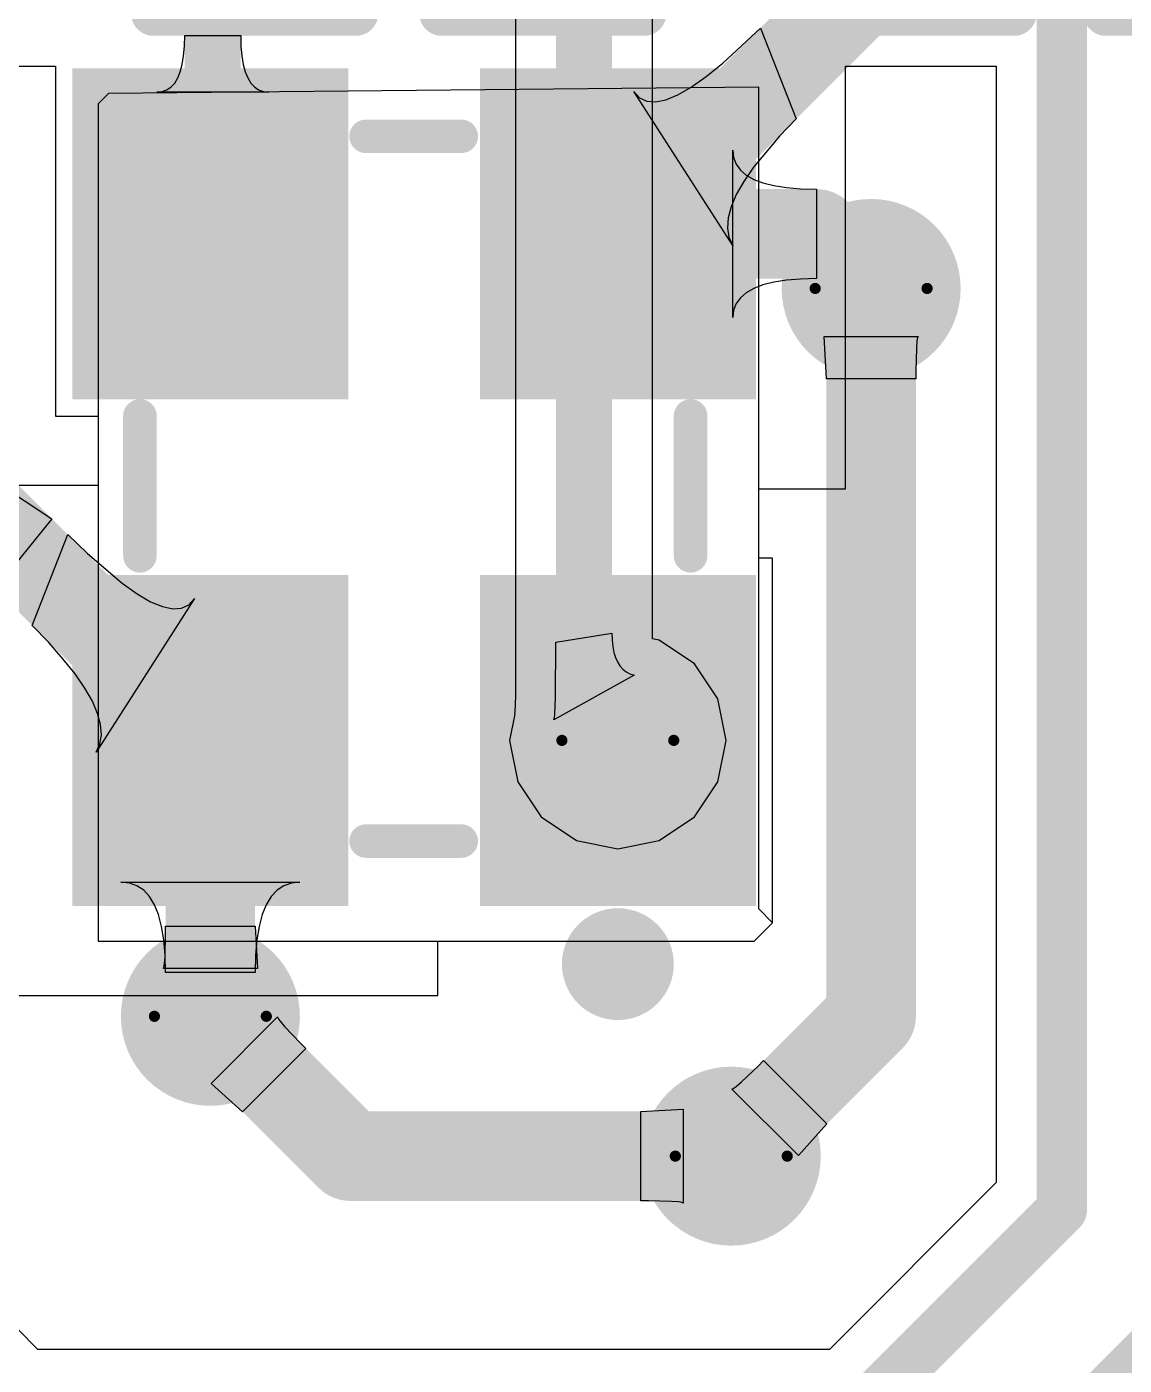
# Model space of a CAD drawing. Header units: millimetres. Extents: x -1.72 to 0.75, y -0.35 to 1.04.
# Drawn here: x -0.9746 to -0.7784, y -0.1624 to 0.0769 of the extents above; entities that cross this region are included whole.
import ezdxf

# ---------------------------------------------------------------- set-up
doc = ezdxf.new("R2010")
doc.units = ezdxf.units.MM
doc.header["$MEASUREMENT"] = 0
for name, color, linetype in [('BottomLayer', 5, 'Continuous'), ('BottomSolder', 6, 'Continuous'), ('DrillDrawing', 1, 'Continuous'), ('Mechanical15', 56, 'Continuous'), ('MultiLayer', 9, 'Continuous'), ('TopLayer', 1, 'Continuous'), ('TopOverlay', 2, 'Continuous'), ('TopPaste', 8, 'Continuous'), ('TopSolder', 216, 'Continuous'), ('ViaHoleLayer', 16, 'Continuous')]:
    doc.layers.add(name, color=color, linetype=linetype)

# ---------------------------------------------------------------- blocks, each defined once
blk = doc.blocks.new('SMD_3225_4P_4')
at = {"layer": 'TopLayer'}
for points in [[(-0.0255905, 0.0521647), (0.0255905, 0.0521647), (-0.0255905, 0.0935033), (0.0255905, 0.0935033)], [(0.0649615, 0.0521647), (0.1161425, 0.0521647), (0.0649615, 0.0935033), (0.1161425, 0.0935033)], [(-0.0255905, -0.0206693), (0.0255905, -0.0206693), (-0.0255905, 0.0206693), (0.0255905, 0.0206693)], [(0.0649615, -0.0206693), (0.1161425, -0.0206693), (0.0649615, 0.0206693), (0.1161425, 0.0206693)]]:
    blk.add_solid(points, dxfattribs=at)
at = {"layer": 'TopOverlay', "const_width": 0.006}
for points in [[(0.033, 0.085426), (0.058, 0.0854259)], [(-0.018, 0.0449999), (-0.0179999, 0.0279999)], [(0.108, 0.045), (0.108, 0.028)], [(0.033, -0.013), (0.0580001, -0.013)]]:
    blk.add_lwpolyline(points, dxfattribs=at)
at = {"layer": 'TopOverlay'}
for points, const_width in [([(0.0315, 0.085426, 1), (0.0345, 0.085426, 1)], 0.003), ([(0.0565, 0.0854259, 1), (0.0595, 0.0854259, 1)], 0.003), ([(-0.0195, 0.0449999, 1), (-0.0165, 0.0449999, 1)], 0.003), ([(0.1065, 0.045, 1), (0.1095, 0.045, 1)], 0.003), ([(-0.0194999, 0.0279999, 1), (-0.0164999, 0.0279999, 1)], 0.003), ([(0.1065, 0.028, 1), (0.1095, 0.028, 1)], 0.003), ([(-0.035, 0, 1), (-0.045, 0, 1)], 0.01), ([(-0.0475, 0, 1), (-0.0425, 0, 1)], 0.005), ([(-0.0375, 0, 1), (-0.0325, 0, 1)], 0.005), ([(0.0315, -0.013, 1), (0.0345, -0.013, 1)], 0.003), ([(0.0565001, -0.013, 1), (0.0595001, -0.013, 1)], 0.003)]:
    blk.add_lwpolyline(points, format="xyb", close=True, dxfattribs=dict(at, const_width=const_width))
at = {"layer": 'TopPaste'}
for points in [[(-0.0255905, 0.0521647), (0.0255905, 0.0521647), (-0.0255905, 0.0935033), (0.0255905, 0.0935033)], [(0.0649615, 0.0521647), (0.1161425, 0.0521647), (0.0649615, 0.0935033), (0.1161425, 0.0935033)], [(-0.0255905, -0.0206693), (0.0255905, -0.0206693), (-0.0255905, 0.0206693), (0.0255905, 0.0206693)], [(0.0649615, -0.0206693), (0.1161425, -0.0206693), (0.0649615, 0.0206693), (0.1161425, 0.0206693)]]:
    blk.add_solid(points, dxfattribs=at)
at = {"layer": 'TopSolder'}
for points in [[(-0.0295905, 0.0481647), (0.0295905, 0.0481647), (-0.0295905, 0.0975033), (0.0295905, 0.0975033)], [(0.0609615, 0.0481647), (0.1201425, 0.0481647), (0.0609615, 0.0975033), (0.1201425, 0.0975033)], [(-0.0295905, -0.0246693), (0.0295905, -0.0246693), (-0.0295905, 0.0246693), (0.0295905, 0.0246693)], [(0.0609615, -0.0246693), (0.1201425, -0.0246693), (0.0609615, 0.0246693), (0.1201425, 0.0246693)]]:
    blk.add_solid(points, dxfattribs=at)
blk = doc.blocks.new('C_0603_L_31')
at = {"layer": 'Mechanical15', "const_width": 0.001}
for points in [[(0, -0.0078741), (0, 0.0078741)], [(-0.0078741, 0), (0.0078741, 0)]]:
    blk.add_lwpolyline(points, dxfattribs=at)
at = {"layer": 'Mechanical15'}
for points, const_width in [([(-0.00025, 0.0078741, 1), (0.00025, 0.0078741, 1)], 0.0005), ([(0.005, 0, 1), (-0.005, 0, 1)], 0.001), ([(-0.0081241, 0, 1), (-0.0076241, 0, 1)], 0.0005), ([(-0.00525, 0, 1), (-0.00475, 0, 1)], 0.0005), ([(0.00475, 0, 1), (0.00525, 0, 1)], 0.0005), ([(0.0076241, 0, 1), (0.0081241, 0, 1)], 0.0005), ([(-0.00025, -0.0078741, 1), (0.00025, -0.0078741, 1)], 0.0005)]:
    blk.add_lwpolyline(points, format="xyb", close=True, dxfattribs=dict(at, const_width=const_width))
at = {"layer": 'TopLayer'}
for points in [[(-0.0405938, -0.0150032), (-0.0105938, -0.0150032), (-0.0405938, 0.0149968), (-0.0105938, 0.0149968)], [(0.0105874, -0.0150032), (0.0405874, -0.0150032), (0.0105874, 0.0149968), (0.0405874, 0.0149968)]]:
    blk.add_solid(points, dxfattribs=at)
at = {"layer": 'TopOverlay'}
for points, const_width in [([(-0.0511843, 0.0255874), (-0.015, 0.0255874)], 0.008), ([(-0.0511843, -0.0255938), (-0.0511843, 0.0255874)], 0.008), ([(0.015, 0.0255874), (0.0511779, 0.0255874)], 0.008), ([(0.0511779, -0.0255938), (0.0511779, 0.0255874)], 0.008), ([(0, -0.0090001), (0, 0.0090001)], 0.006), ([(-0.003, 0), (0, 0)], 0.006), ([(0, 0), (0.003, 0)], 0.006), ([(-0.0511843, -0.0255938), (-0.0150001, -0.0255938)], 0.008), ([(0.0150001, -0.0255938), (0.0511779, -0.0255938)], 0.008)]:
    blk.add_lwpolyline(points, dxfattribs=dict(at, const_width=const_width))
for points, const_width in [([(-0.0531843, 0.0255874, 1), (-0.0491843, 0.0255874, 1)], 0.004), ([(-0.0531843, 0.0255874, 1), (-0.0491843, 0.0255874, 1)], 0.004), ([(-0.017, 0.0255874, 1), (-0.013, 0.0255874, 1)], 0.004), ([(0.013, 0.0255874, 1), (0.017, 0.0255874, 1)], 0.004), ([(0.0491779, 0.0255874, 1), (0.0531779, 0.0255874, 1)], 0.004), ([(0.0491779, 0.0255874, 1), (0.0531779, 0.0255874, 1)], 0.004), ([(-0.0015, 0.0090001, 1), (0.0015, 0.0090001, 1)], 0.003), ([(-0.0045, 0, 1), (-0.0015, 0, 1)], 0.003), ([(-0.0015, 0, 1), (0.0015, 0, 1)], 0.003), ([(-0.0015, 0, 1), (0.0015, 0, 1)], 0.003), ([(0.0015, 0, 1), (0.0045, 0, 1)], 0.003), ([(-0.0015, -0.0090001, 1), (0.0015, -0.0090001, 1)], 0.003), ([(-0.0531843, -0.0255938, 1), (-0.0491843, -0.0255938, 1)], 0.004), ([(-0.0531843, -0.0255938, 1), (-0.0491843, -0.0255938, 1)], 0.004), ([(-0.0170001, -0.0255938, 1), (-0.0130001, -0.0255938, 1)], 0.004), ([(0.0130001, -0.0255938, 1), (0.0170001, -0.0255938, 1)], 0.004), ([(0.0491779, -0.0255938, 1), (0.0531779, -0.0255938, 1)], 0.004), ([(0.0491779, -0.0255938, 1), (0.0531779, -0.0255938, 1)], 0.004)]:
    blk.add_lwpolyline(points, format="xyb", close=True, dxfattribs=dict(at, const_width=const_width))
at = {"layer": 'TopPaste'}
for points in [[(-0.0405938, -0.0150032), (-0.0105938, -0.0150032), (-0.0405938, 0.0149968), (-0.0105938, 0.0149968)], [(0.0105874, -0.0150032), (0.0405874, -0.0150032), (0.0105874, 0.0149968), (0.0405874, 0.0149968)]]:
    blk.add_solid(points, dxfattribs=at)
at = {"layer": 'TopSolder'}
for points in [[(-0.0445938, -0.0190032), (-0.0065938, -0.0190032), (-0.0445938, 0.0189968), (-0.0065938, 0.0189968)], [(0.0065874, -0.0190032), (0.0445874, -0.0190032), (0.0065874, 0.0189968), (0.0445874, 0.0189968)]]:
    blk.add_solid(points, dxfattribs=at)
blk = doc.blocks.new('C_0603_L_34')
at = {"layer": 'Mechanical15', "const_width": 0.001}
for points in [[(0, 0.0078741), (0, -0.0078741)], [(0.0078741, 0), (-0.0078741, 0)]]:
    blk.add_lwpolyline(points, dxfattribs=at)
at = {"layer": 'Mechanical15'}
for points, const_width in [([(-0.00025, 0.0078741, 1), (0.00025, 0.0078741, 1)], 0.0005), ([(0.005, 0, 1), (-0.005, 0, 1)], 0.001), ([(-0.0081241, 0, 1), (-0.0076241, 0, 1)], 0.0005), ([(-0.00525, 0, 1), (-0.00475, 0, 1)], 0.0005), ([(0.00475, 0, 1), (0.00525, 0, 1)], 0.0005), ([(0.0076241, 0, 1), (0.0081241, 0, 1)], 0.0005), ([(-0.00025, -0.0078741, 1), (0.00025, -0.0078741, 1)], 0.0005)]:
    blk.add_lwpolyline(points, format="xyb", close=True, dxfattribs=dict(at, const_width=const_width))
at = {"layer": 'TopLayer'}
for points in [[(-0.0405938, -0.0150032), (-0.0105938, -0.0150032), (-0.0405938, 0.0149968), (-0.0105938, 0.0149968)], [(0.0105874, -0.0150032), (0.0405874, -0.0150032), (0.0105874, 0.0149968), (0.0405874, 0.0149968)]]:
    blk.add_solid(points, dxfattribs=at)
at = {"layer": 'TopOverlay'}
for points, const_width in [([(-0.015, 0.0255874), (-0.0511843, 0.0255874)], 0.008), ([(-0.0511843, 0.0255874), (-0.0511843, -0.0255938)], 0.008), ([(0.0511779, 0.0255874), (0.015, 0.0255874)], 0.008), ([(0.0511779, 0.0255874), (0.0511779, -0.0255938)], 0.008), ([(0, 0.0090001), (0, -0.0090001)], 0.006), ([(0, 0), (-0.003, 0)], 0.006), ([(0.003, 0), (0, 0)], 0.006), ([(-0.0150001, -0.0255938), (-0.0511843, -0.0255938)], 0.008), ([(0.0511779, -0.0255938), (0.0150001, -0.0255938)], 0.008)]:
    blk.add_lwpolyline(points, dxfattribs=dict(at, const_width=const_width))
for points, const_width in [([(-0.0531843, 0.0255874, 1), (-0.0491843, 0.0255874, 1)], 0.004), ([(-0.0531843, 0.0255874, 1), (-0.0491843, 0.0255874, 1)], 0.004), ([(-0.017, 0.0255874, 1), (-0.013, 0.0255874, 1)], 0.004), ([(0.013, 0.0255874, 1), (0.017, 0.0255874, 1)], 0.004), ([(0.0491779, 0.0255874, 1), (0.0531779, 0.0255874, 1)], 0.004), ([(0.0491779, 0.0255874, 1), (0.0531779, 0.0255874, 1)], 0.004), ([(-0.0015, 0.0090001, 1), (0.0015, 0.0090001, 1)], 0.003), ([(-0.0045, 0, 1), (-0.0015, 0, 1)], 0.003), ([(-0.0015, 0, 1), (0.0015, 0, 1)], 0.003), ([(-0.0015, 0, 1), (0.0015, 0, 1)], 0.003), ([(0.0015, 0, 1), (0.0045, 0, 1)], 0.003), ([(-0.0015, -0.0090001, 1), (0.0015, -0.0090001, 1)], 0.003), ([(-0.0531843, -0.0255938, 1), (-0.0491843, -0.0255938, 1)], 0.004), ([(-0.0531843, -0.0255938, 1), (-0.0491843, -0.0255938, 1)], 0.004), ([(-0.0170001, -0.0255938, 1), (-0.0130001, -0.0255938, 1)], 0.004), ([(0.0130001, -0.0255938, 1), (0.0170001, -0.0255938, 1)], 0.004), ([(0.0491779, -0.0255938, 1), (0.0531779, -0.0255938, 1)], 0.004), ([(0.0491779, -0.0255938, 1), (0.0531779, -0.0255938, 1)], 0.004)]:
    blk.add_lwpolyline(points, format="xyb", close=True, dxfattribs=dict(at, const_width=const_width))
at = {"layer": 'TopPaste'}
for points in [[(-0.0405938, -0.0150032), (-0.0105938, -0.0150032), (-0.0405938, 0.0149968), (-0.0105938, 0.0149968)], [(0.0105874, -0.0150032), (0.0405874, -0.0150032), (0.0105874, 0.0149968), (0.0405874, 0.0149968)]]:
    blk.add_solid(points, dxfattribs=at)
at = {"layer": 'TopSolder'}
for points in [[(-0.0445938, -0.0190032), (-0.0065938, -0.0190032), (-0.0445938, 0.0189968), (-0.0065938, 0.0189968)], [(0.0065874, -0.0190032), (0.0445874, -0.0190032), (0.0065874, 0.0189968), (0.0445874, 0.0189968)]]:
    blk.add_solid(points, dxfattribs=at)
blk = doc.blocks.new('C_0603_L_35')
at = {"layer": 'Mechanical15', "const_width": 0.001}
for points in [[(0, 0.007874), (0, -0.0078739)], [(0.007874, 1e-07), (-0.007874, 1e-07)]]:
    blk.add_lwpolyline(points, dxfattribs=at)
at = {"layer": 'Mechanical15'}
for points, const_width in [([(-0.00025, 0.007874, 1), (0.00025, 0.007874, 1)], 0.0005), ([(0.005, 0, 1), (-0.005, 0, 1)], 0.001), ([(-0.008124, 1e-07, 1), (-0.007624, 1e-07, 1)], 0.0005), ([(-0.00525, 0, 1), (-0.00475, 0, 1)], 0.0005), ([(0.00475, 0, 1), (0.00525, 0, 1)], 0.0005), ([(0.007624, 1e-07, 1), (0.008124, 1e-07, 1)], 0.0005), ([(-0.00025, -0.0078739, 1), (0.00025, -0.0078739, 1)], 0.0005)]:
    blk.add_lwpolyline(points, format="xyb", close=True, dxfattribs=dict(at, const_width=const_width))
at = {"layer": 'TopLayer'}
for points in [[(-0.0405938, -0.0150032), (-0.0105938, -0.0150032), (-0.0405938, 0.0149968), (-0.0105938, 0.0149968)], [(0.0105874, -0.0150032), (0.0405874, -0.0150032), (0.0105874, 0.0149968), (0.0405874, 0.0149968)]]:
    blk.add_solid(points, dxfattribs=at)
at = {"layer": 'TopOverlay'}
for points, const_width in [([(-0.015, 0.0255873), (-0.0511843, 0.0255874)], 0.008), ([(-0.0511843, 0.0255874), (-0.0511843, -0.0255938)], 0.008), ([(0.0511779, 0.0255874), (0.015, 0.0255873)], 0.008), ([(0.0511779, 0.0255874), (0.0511779, -0.0255938)], 0.008), ([(0, 0.009), (0, -0.0089999)], 0.006), ([(0, 0), (-0.003, 0)], 0.006), ([(0.003, 0), (0, 0)], 0.006), ([(-0.015, -0.0255937), (-0.0511843, -0.0255938)], 0.008), ([(0.0511779, -0.0255938), (0.015, -0.0255937)], 0.008)]:
    blk.add_lwpolyline(points, dxfattribs=dict(at, const_width=const_width))
for points, const_width in [([(-0.0531843, 0.0255874, 1), (-0.0491843, 0.0255874, 1)], 0.004), ([(-0.0531843, 0.0255874, 1), (-0.0491843, 0.0255874, 1)], 0.004), ([(-0.017, 0.0255873, 1), (-0.013, 0.0255873, 1)], 0.004), ([(0.013, 0.0255873, 1), (0.017, 0.0255873, 1)], 0.004), ([(0.0491779, 0.0255874, 1), (0.0531779, 0.0255874, 1)], 0.004), ([(0.0491779, 0.0255874, 1), (0.0531779, 0.0255874, 1)], 0.004), ([(-0.0015, 0.009, 1), (0.0015, 0.009, 1)], 0.003), ([(-0.0045, 0, 1), (-0.0015, 0, 1)], 0.003), ([(-0.0015, 0, 1), (0.0015, 0, 1)], 0.003), ([(-0.0015, 0, 1), (0.0015, 0, 1)], 0.003), ([(0.0015, 0, 1), (0.0045, 0, 1)], 0.003), ([(-0.0015, -0.0089999, 1), (0.0015, -0.0089999, 1)], 0.003), ([(-0.0531843, -0.0255938, 1), (-0.0491843, -0.0255938, 1)], 0.004), ([(-0.0531843, -0.0255938, 1), (-0.0491843, -0.0255938, 1)], 0.004), ([(-0.017, -0.0255937, 1), (-0.013, -0.0255937, 1)], 0.004), ([(0.013, -0.0255937, 1), (0.017, -0.0255937, 1)], 0.004), ([(0.0491779, -0.0255938, 1), (0.0531779, -0.0255938, 1)], 0.004), ([(0.0491779, -0.0255938, 1), (0.0531779, -0.0255938, 1)], 0.004)]:
    blk.add_lwpolyline(points, format="xyb", close=True, dxfattribs=dict(at, const_width=const_width))
at = {"layer": 'TopPaste'}
for points in [[(-0.0405938, -0.0150032), (-0.0105938, -0.0150032), (-0.0405938, 0.0149968), (-0.0105938, 0.0149968)], [(0.0105874, -0.0150032), (0.0405874, -0.0150032), (0.0105874, 0.0149968), (0.0405874, 0.0149968)]]:
    blk.add_solid(points, dxfattribs=at)
at = {"layer": 'TopSolder'}
for points in [[(-0.0445938, -0.0190032), (-0.0065938, -0.0190032), (-0.0445938, 0.0189968), (-0.0065938, 0.0189968)], [(0.0065874, -0.0190032), (0.0445874, -0.0190032), (0.0065874, 0.0189968), (0.0445874, 0.0189968)]]:
    blk.add_solid(points, dxfattribs=at)

msp = doc.modelspace()

# ---------------------------------------------------------------- linework, layer by layer
at = {"layer": 'BottomLayer'}
for p, q in [((-0.8872351, 0.0884641), (-0.8872351, -0.040816)), ((-0.8627649, -0.032524), (-0.8627649, 0.0884641)), ((-0.8800882, -0.0429642), (-0.88, -0.0331139)), ((-0.88, -0.0331139), (-0.87, -0.0315161)), ((-0.87, -0.0315161), (-0.8699602, -0.0327639)), ((-0.8699602, -0.0327639), (-0.8698407, -0.0339013)), ((-0.8615222, -0.0327712), (-0.8627649, -0.032524)), ((-0.8552374, -0.0369706), (-0.8615222, -0.0327712)), ((-0.8698407, -0.0339013), (-0.8696416, -0.0349284)), ((-0.8696416, -0.0349284), (-0.8693629, -0.0358452)), ((-0.8693629, -0.0358452), (-0.8690045, -0.0366516)), ((-0.8690045, -0.0366516), (-0.8685665, -0.0373478)), ((-0.8685665, -0.0373478), (-0.8680488, -0.0379335)), ((-0.8680488, -0.0379335), (-0.8674516, -0.038409)), ((-0.851038, -0.0432554), (-0.8552374, -0.0369706)), ((-0.866018, -0.0390289), (-0.8803528, -0.0469745)), ((-0.8674516, -0.038409), (-0.8667746, -0.0387741)), ((-0.8667746, -0.0387741), (-0.866018, -0.0390289)), ((-0.8872239, -0.0427743), (-0.8873463, -0.0455378)), ((-0.8872351, -0.040816), (-0.8872076, -0.0409544)), ((-0.8872076, -0.0409544), (-0.8872239, -0.0427743)), ((-0.8802258, -0.0460712), (-0.8800882, -0.0429642)), ((-0.8495634, -0.0506688), (-0.851038, -0.0432554)), ((-0.8873753, -0.0459806), (-0.8883078, -0.0506688)), ((-0.8873511, -0.0455837), (-0.8873835, -0.0458906)), ((-0.8873835, -0.0458906), (-0.8873753, -0.0459806)), ((-0.887349, -0.0455633), (-0.8873511, -0.045574)), ((-0.8873511, -0.045574), (-0.8873511, -0.0455837)), ((-0.8873463, -0.0455378), (-0.887349, -0.0455633)), ((-0.8803528, -0.0469745), (-0.8802858, -0.0466397)), ((-0.8802858, -0.0466397), (-0.8802258, -0.0460712)), ((-0.8883078, -0.0506688), (-0.8868332, -0.0580822)), ((-0.851038, -0.0580822), (-0.8495634, -0.0506688)), ((-0.8868332, -0.0580822), (-0.8826338, -0.064367)), ((-0.8552374, -0.064367), (-0.851038, -0.0580822)), ((-0.8826338, -0.064367), (-0.876349, -0.0685664)), ((-0.8615222, -0.0685664), (-0.8552374, -0.064367)), ((-0.876349, -0.0685664), (-0.8689356, -0.070041)), ((-0.8689356, -0.070041), (-0.8615222, -0.0685664))]:
    msp.add_line(p, q, dxfattribs=at)
at = {"layer": 'BottomLayer', "const_width": 0.01}
for points in [[(-0.875, -0.040816), (-0.875, 0.105)], [(-0.875, -0.040816), (-0.8689356, -0.0468804)], [(-0.8689356, -0.0506688), (-0.8689356, -0.0468804)]]:
    msp.add_lwpolyline(points, dxfattribs=at)
at = {"layer": 'BottomLayer'}
for points, const_width in [([(-0.8296586, 0.0301271, 1), (-0.8176586, 0.0301271, 1)], 0.012), ([(-0.8775, -0.040816, 1), (-0.8725, -0.040816, 1)], 0.005), ([(-0.8775, -0.040816, 1), (-0.8725, -0.040816, 1)], 0.005), ([(-0.8749356, -0.0506688, 1), (-0.8629356, -0.0506688, 1)], 0.012), ([(-0.8714356, -0.0468804, 1), (-0.8664356, -0.0468804, 1)], 0.005), ([(-0.8714356, -0.0468804, 1), (-0.8664356, -0.0468804, 1)], 0.005), ([(-0.8714356, -0.0506688, 1), (-0.8664356, -0.0506688, 1)], 0.005), ([(-0.9477696, -0.1, 1), (-0.9357696, -0.1, 1)], 0.012), ([(-0.8546618, -0.125, 1), (-0.8426618, -0.125, 1)], 0.012)]:
    msp.add_lwpolyline(points, format="xyb", close=True, dxfattribs=dict(at, const_width=const_width))
at = {"layer": 'BottomSolder', "const_width": 0.016}
for points in [[(-0.8316586, 0.0301271, 1), (-0.8156586, 0.0301271, 1)], [(-0.8769356, -0.0506688, 1), (-0.8609356, -0.0506688, 1)], [(-0.9497696, -0.1, 1), (-0.9337696, -0.1, 1)], [(-0.8566618, -0.125, 1), (-0.8406618, -0.125, 1)]]:
    msp.add_lwpolyline(points, format="xyb", close=True, dxfattribs=at)
at = {"layer": 'DrillDrawing'}
for points, const_width in [([(-0.8136586, 0.0301271, 1), (-0.8336586, 0.0301271, 1)], 0.002), ([(-0.8341586, 0.0301271, 1), (-0.8331586, 0.0301271, 1)], 0.001), ([(-0.8141586, 0.0301271, 1), (-0.8131586, 0.0301271, 1)], 0.001), ([(-0.8589356, -0.0506688, 1), (-0.8789356, -0.0506688, 1)], 0.002), ([(-0.8794356, -0.0506688, 1), (-0.8784356, -0.0506688, 1)], 0.001), ([(-0.8594356, -0.0506688, 1), (-0.8584356, -0.0506688, 1)], 0.001), ([(-0.9317696, -0.1, 1), (-0.9517696, -0.1, 1)], 0.002), ([(-0.9522696, -0.1, 1), (-0.9512696, -0.1, 1)], 0.001), ([(-0.9322696, -0.1, 1), (-0.9312696, -0.1, 1)], 0.001), ([(-0.8386618, -0.125, 1), (-0.8586618, -0.125, 1)], 0.002), ([(-0.8591618, -0.125, 1), (-0.8581618, -0.125, 1)], 0.001), ([(-0.8391618, -0.125, 1), (-0.8381618, -0.125, 1)], 0.001)]:
    msp.add_lwpolyline(points, format="xyb", close=True, dxfattribs=dict(at, const_width=const_width))
at = {"layer": 'MultiLayer', "const_width": 0.012}
for points in [[(-0.8296586, 0.0301271, 1), (-0.8176586, 0.0301271, 1)], [(-0.8749356, -0.0506688, 1), (-0.8629356, -0.0506688, 1)], [(-0.9477696, -0.1, 1), (-0.9357696, -0.1, 1)], [(-0.8546618, -0.125, 1), (-0.8426618, -0.125, 1)]]:
    msp.add_lwpolyline(points, format="xyb", close=True, dxfattribs=at)
at = {"layer": 'TopLayer'}
for p, q in [((-0.8501945, 0.0703906), (-0.8434651, 0.0766674)), ((-0.8434651, 0.0766674), (-0.8370726, 0.0604325)), ((-0.946401, 0.0734309), (-0.946351, 0.0753537)), ((-0.946351, 0.0753537), (-0.936351, 0.0753537)), ((-0.936351, 0.0753537), (-0.936301, 0.0734309)), ((-0.946551, 0.0717105), (-0.946401, 0.0734309)), ((-0.936301, 0.0734309), (-0.936151, 0.0717105)), ((-0.9875322, 0.0698864), (-0.9694389, 0.0698864)), ((-0.9694389, 0.0698864), (-0.9694389, 0.0072927)), ((-0.947151, 0.0688769), (-0.946801, 0.0701925)), ((-0.946801, 0.0701925), (-0.946551, 0.0717105)), ((-0.936151, 0.0717105), (-0.935901, 0.0701925)), ((-0.935901, 0.0701925), (-0.935551, 0.0688769)), ((-0.8531459, 0.0680048), (-0.8501945, 0.0703906)), ((-0.8282663, -0.0057073), (-0.8282663, 0.0698896)), ((-0.8282663, 0.0698896), (-0.8012909, 0.0698896)), ((-0.8012909, 0.0698896), (-0.8012909, -0.1297088)), ((-0.948151, 0.0668529), (-0.947601, 0.0677637)), ((-0.947601, 0.0677637), (-0.947151, 0.0688769)), ((-0.935551, 0.0688769), (-0.935101, 0.0677637)), ((-0.935101, 0.0677637), (-0.934551, 0.0668529)), ((-0.8558219, 0.0661208), (-0.8531459, 0.0680048)), ((-0.96, 0.065), (-0.9618537, 0.0631463)), ((-0.8437437, 0.0661094), (-0.96, 0.065)), ((-0.951351, 0.0652337), (-0.950401, 0.0653349)), ((-0.931351, 0.0652337), (-0.951351, 0.0652337)), ((-0.950401, 0.0653349), (-0.949551, 0.0656385)), ((-0.949551, 0.0656385), (-0.948801, 0.0661445)), ((-0.948801, 0.0661445), (-0.948151, 0.0668529)), ((-0.934551, 0.0668529), (-0.933901, 0.0661445)), ((-0.933901, 0.0661445), (-0.933151, 0.0656385)), ((-0.933151, 0.0656385), (-0.932301, 0.0653349)), ((-0.932301, 0.0653349), (-0.931351, 0.0652337)), ((-0.8483863, 0.0378051), (-0.8660925, 0.0653537)), ((-0.8660925, 0.0653537), (-0.8650695, 0.0642271)), ((-0.8603474, 0.0638581), (-0.8582224, 0.0647386)), ((-0.8582224, 0.0647386), (-0.8558219, 0.0661208)), ((-0.8437437, -0.0807819), (-0.8437437, 0.0661094)), ((-0.9618537, 0.0631463), (-0.9618537, -0.0865464)), ((-0.8650695, 0.0642271), (-0.8637709, 0.0636024)), ((-0.8637709, 0.0636024), (-0.8621969, 0.0634793)), ((-0.8621969, 0.0634793), (-0.8603474, 0.0638581)), ((-0.8370726, 0.0604325), (-0.840019, 0.057373)), ((-0.840019, 0.057373), (-0.8447017, 0.0517851)), ((-0.8483863, 0.0249116), (-0.8483863, 0.0548548)), ((-0.8483863, 0.0548548), (-0.8482366, 0.0535302)), ((-0.8482366, 0.0535302), (-0.8477874, 0.052345)), ((-0.8477874, 0.052345), (-0.8470389, 0.0512993)), ((-0.8470389, 0.0512993), (-0.8459908, 0.050393)), ((-0.8447017, 0.0517851), (-0.8464381, 0.0492568)), ((-0.8459908, 0.050393), (-0.8446434, 0.0496261)), ((-0.8464381, 0.0492568), (-0.8477712, 0.0469055)), ((-0.8446434, 0.0496261), (-0.8429965, 0.0489987)), ((-0.8429965, 0.0489987), (-0.8410502, 0.0485106)), ((-0.8410502, 0.0485106), (-0.8388045, 0.0481621)), ((-0.8388045, 0.0481621), (-0.8362593, 0.0479529)), ((-0.8362593, 0.0479529), (-0.8334147, 0.0478832)), ((-0.8334147, 0.0478832), (-0.8334147, 0.0318832)), ((-0.8477712, 0.0469055), (-0.8487009, 0.0447313)), ((-0.8487009, 0.0447313), (-0.8492272, 0.0427342)), ((-0.8492272, 0.0427342), (-0.8493502, 0.0409141)), ((-0.8493502, 0.0409141), (-0.8490699, 0.039271)), ((-0.8490699, 0.039271), (-0.8483863, 0.0378051)), ((-0.8410502, 0.0312558), (-0.8429965, 0.0307677)), ((-0.8388045, 0.0316043), (-0.8410502, 0.0312558)), ((-0.8362593, 0.0318135), (-0.8388045, 0.0316043)), ((-0.8334147, 0.0318832), (-0.8362593, 0.0318135)), ((-0.8459908, 0.0293734), (-0.8470389, 0.0284671)), ((-0.8446434, 0.0301403), (-0.8459908, 0.0293734)), ((-0.8429965, 0.0307677), (-0.8446434, 0.0301403)), ((-0.8477874, 0.0274214), (-0.8482366, 0.0262362)), ((-0.8470389, 0.0284671), (-0.8477874, 0.0274214)), ((-0.8482366, 0.0262362), (-0.8483863, 0.0249116)), ((-0.8316586, 0.0139828), (-0.8320586, 0.0215574)), ((-0.8320586, 0.0215574), (-0.8152586, 0.0215574)), ((-0.8152586, 0.0215574), (-0.8153346, 0.0214111)), ((-0.8155586, 0.0194677), (-0.8156546, 0.0153514)), ((-0.8154626, 0.020711), (-0.8155586, 0.0194677)), ((-0.8154026, 0.0211289), (-0.8154626, 0.020711)), ((-0.8153346, 0.0214111), (-0.8154026, 0.0211289)), ((-0.8156546, 0.0153514), (-0.8156586, 0.0139828)), ((-0.8156586, 0.0139828), (-0.8316586, 0.0139828)), ((-0.9694389, 0.0072927), (-0.9618537, 0.0072927)), ((-0.9618537, 0.0072927), (-0.9618537, -0.0050783)), ((-0.9819446, -0.0032423), (-0.9700934, -0.0110313)), ((-0.9618537, -0.0050783), (-0.9824389, -0.0050783)), ((-0.8437437, -0.0180783), (-0.8437437, -0.0057073)), ((-0.8437437, -0.0057073), (-0.8282663, -0.0057073)), ((-0.9700934, -0.0110313), (-0.9802007, -0.0235514)), ((-0.9736326, -0.0301195), (-0.9672401, -0.0138846)), ((-0.9672401, -0.0138846), (-0.9637281, -0.0172847)), ((-0.9637281, -0.0172847), (-0.9575368, -0.0225804)), ((-0.8412663, -0.0180783), (-0.8437437, -0.0180783)), ((-0.8412663, -0.0832593), (-0.8412663, -0.0180783)), ((-0.9575368, -0.0225804), (-0.9548576, -0.0244761)), ((-0.9446127, -0.0253183), (-0.9621989, -0.0527469)), ((-0.9548576, -0.0244761), (-0.9524561, -0.0258702)), ((-0.9524561, -0.0258702), (-0.9503322, -0.0267628)), ((-0.9456261, -0.0264317), (-0.9446127, -0.0253183)), ((-0.9503322, -0.0267628), (-0.9484859, -0.0271539)), ((-0.9484859, -0.0271539), (-0.9469172, -0.0270435)), ((-0.9469172, -0.0270435), (-0.9456261, -0.0264317)), ((-0.970673, -0.033191), (-0.9736326, -0.0301195)), ((-0.9681171, -0.0360828), (-0.970673, -0.033191)), ((-0.9659647, -0.0387948), (-0.9681171, -0.0360828)), ((-0.9642159, -0.0413272), (-0.9659647, -0.0387948)), ((-0.9628708, -0.0436798), (-0.9642159, -0.0413272)), ((-0.9619292, -0.0458526), (-0.9628708, -0.0436798)), ((-0.9613912, -0.0478458), (-0.9619292, -0.0458526)), ((-0.9612569, -0.0496592), (-0.9613912, -0.0478458)), ((-0.9615261, -0.0512929), (-0.9612569, -0.0496592)), ((-0.9621989, -0.0527469), (-0.9615261, -0.0512929)), ((-0.9562496, -0.0761805), (-0.9577696, -0.0760193)), ((-0.9577696, -0.0760193), (-0.9257696, -0.0760193)), ((-0.9548896, -0.0766641), (-0.9562496, -0.0761805)), ((-0.9272896, -0.0761805), (-0.9286496, -0.0766641)), ((-0.9257696, -0.0760193), (-0.9272896, -0.0761805)), ((-0.9536896, -0.0774701), (-0.9548896, -0.0766641)), ((-0.9526496, -0.0785985), (-0.9536896, -0.0774701)), ((-0.9517696, -0.0800493), (-0.9526496, -0.0785985)), ((-0.9308896, -0.0785985), (-0.9317696, -0.0800493)), ((-0.9298496, -0.0774701), (-0.9308896, -0.0785985)), ((-0.9286496, -0.0766641), (-0.9298496, -0.0774701)), ((-0.9510496, -0.0818225), (-0.9517696, -0.0800493)), ((-0.9317696, -0.0800493), (-0.9324896, -0.0818225)), ((-0.8412663, -0.0832593), (-0.8437437, -0.0807819)), ((-0.9504896, -0.0839181), (-0.9510496, -0.0818225)), ((-0.9324896, -0.0818225), (-0.9330496, -0.0839181)), ((-0.8445534, -0.0865464), (-0.8412663, -0.0832593)), ((-0.8445534, -0.0865464), (-0.8412663, -0.0832593)), ((-0.9500896, -0.0863361), (-0.9504896, -0.0839181)), ((-0.9498696, -0.0893406), (-0.9497736, -0.0852243)), ((-0.9497736, -0.0852243), (-0.9497696, -0.0838557)), ((-0.9497696, -0.0838557), (-0.9337696, -0.0838557)), ((-0.9337696, -0.0838557), (-0.9333696, -0.0914303)), ((-0.9330496, -0.0839181), (-0.9334496, -0.0863361)), ((-0.9618537, -0.0865464), (-0.8445534, -0.0865464)), ((-0.9498496, -0.0890765), (-0.9500896, -0.0863361)), ((-0.9334496, -0.0863361), (-0.9336896, -0.0890765)), ((-0.9011003, -0.0962593), (-0.9011003, -0.0865464)), ((-0.9011003, -0.0865464), (-0.8445534, -0.0865464)), ((-0.9500256, -0.0910018), (-0.9499656, -0.0905839)), ((-0.9499656, -0.0905839), (-0.9498696, -0.0893406)), ((-0.9497696, -0.0921393), (-0.9498496, -0.0890765)), ((-0.9336896, -0.0890765), (-0.9337696, -0.0921393)), ((-0.9501696, -0.0914303), (-0.9500936, -0.091284)), ((-0.9333696, -0.0914303), (-0.9501696, -0.0914303)), ((-0.9500936, -0.091284), (-0.9500256, -0.0910018)), ((-0.9337696, -0.0921393), (-0.9497696, -0.0921393)), ((-0.9824389, -0.0962593), (-0.9011003, -0.0962593)), ((-0.9416496, -0.1119994), (-0.9297702, -0.10012)), ((-0.9297702, -0.10012), (-0.9297205, -0.1002772)), ((-0.9297205, -0.1002772), (-0.9295691, -0.1005248)), ((-0.9726089, -0.1595468), (-1.0304468, -0.101709)), ((-0.9295691, -0.1005248), (-0.929316, -0.1008627)), ((-0.929316, -0.1008627), (-0.9285047, -0.1018098)), ((-0.9285047, -0.1018098), (-0.9256619, -0.1047883)), ((-0.9256619, -0.1047883), (-0.924697, -0.1057589)), ((-0.924697, -0.1057589), (-0.9360107, -0.1170726)), ((-0.846852, -0.1117351), (-0.8438735, -0.1088923)), ((-0.8438735, -0.1088923), (-0.8429029, -0.1079274)), ((-0.8429029, -0.1079274), (-0.8315892, -0.1192411)), ((-0.9360107, -0.1170726), (-0.9416496, -0.1119994)), ((-0.8477991, -0.1125464), (-0.846852, -0.1117351)), ((-0.8485418, -0.1130006), (-0.8483846, -0.1129509)), ((-0.8366624, -0.12488), (-0.8485418, -0.1130006)), ((-0.8483846, -0.1129509), (-0.848137, -0.1127995)), ((-0.848137, -0.1127995), (-0.8477991, -0.1125464)), ((-0.8648061, -0.117), (-0.8572315, -0.1166)), ((-0.8648061, -0.133), (-0.8648061, -0.117)), ((-0.8572315, -0.1166), (-0.8572315, -0.1334)), ((-0.8315892, -0.1192411), (-0.8366624, -0.12488)), ((-0.8012909, -0.1297088), (-0.8311288, -0.1595468)), ((-0.8634375, -0.133004), (-0.8648061, -0.133)), ((-0.8593212, -0.1331), (-0.8634375, -0.133004)), ((-0.8580779, -0.133196), (-0.8593212, -0.1331)), ((-0.85766, -0.133256), (-0.8580779, -0.133196)), ((-0.8573778, -0.133324), (-0.85766, -0.133256)), ((-0.8572315, -0.1334), (-0.8573778, -0.133324)), ((-0.8311288, -0.1595468), (-0.9726089, -0.1595468))]:
    msp.add_line(p, q, dxfattribs=at)
for points, const_width in [([(-0.7895656, -0.1345656), (-0.7895656, 0.1170568)], 0.009), ([(-0.941351, 0.0403018), (-0.941351, 0.1048864)], 0.01), ([(-0.8689356, 0.0398832), (-0.8236618, 0.085157)], 0.016), ([(-0.8689356, 0.0398832), (-0.8334147, 0.0398832)], 0.016), ([(-0.8334147, 0.0398832), (-0.8236586, 0.0301271)], 0.016), ([(-0.9417696, 0.0398832), (-0.941351, 0.0403018)], 0.01), ([(-0.8236586, -0.0999968), (-0.8236586, 0.0301271)], 0.016), ([(-0.9835478, -0.0088906), (-0.9417696, -0.0506688)], 0.016), ([(-0.9417696, -0.1), (-0.9417696, -0.0506688)], 0.016), ([(-0.9417696, -0.1), (-0.9167696, -0.125)], 0.016), ([(-0.8486618, -0.125), (-0.8236586, -0.0999968)], 0.016), ([(-0.9167696, -0.125), (-0.8486618, -0.125)], 0.016), ([(-0.8262721, -0.1712721), (-0.7895656, -0.1345656)], 0.009), ([(-0.8066308, -0.2), (-0.7611094, -0.1544786)], 0.02)]:
    msp.add_lwpolyline(points, dxfattribs=dict(at, const_width=const_width))
for points, const_width in [([(-0.8729356, 0.0398832, 1), (-0.8649356, 0.0398832, 1)], 0.008), ([(-0.8729356, 0.0398832, 1), (-0.8649356, 0.0398832, 1)], 0.008), ([(-0.8374147, 0.0398832, 1), (-0.8294147, 0.0398832, 1)], 0.008), ([(-0.8374147, 0.0398832, 1), (-0.8294147, 0.0398832, 1)], 0.008), ([(-0.9442696, 0.0398832, 1), (-0.9392696, 0.0398832, 1)], 0.005), ([(-0.943851, 0.0403018, 1), (-0.938851, 0.0403018, 1)], 0.005), ([(-0.943851, 0.0403018, 1), (-0.938851, 0.0403018, 1)], 0.005), ([(-0.8296586, 0.0301271, 1), (-0.8176586, 0.0301271, 1)], 0.012), ([(-0.8276586, 0.0301271, 1), (-0.8196586, 0.0301271, 1)], 0.008), ([(-0.8276586, 0.0301271, 1), (-0.8196586, 0.0301271, 1)], 0.008), ([(-0.8749356, -0.0506688, 1), (-0.8629356, -0.0506688, 1)], 0.012), ([(-0.9457696, -0.0506688, 1), (-0.9377696, -0.0506688, 1)], 0.008), ([(-0.9457696, -0.0506688, 1), (-0.9377696, -0.0506688, 1)], 0.008), ([(-0.9477696, -0.1, 1), (-0.9357696, -0.1, 1)], 0.012), ([(-0.9457696, -0.1, 1), (-0.9377696, -0.1, 1)], 0.008), ([(-0.9457696, -0.1, 1), (-0.9377696, -0.1, 1)], 0.008), ([(-0.8276586, -0.0999968, 1), (-0.8196586, -0.0999968, 1)], 0.008), ([(-0.8276586, -0.0999968, 1), (-0.8196586, -0.0999968, 1)], 0.008), ([(-0.8546618, -0.125, 1), (-0.8426618, -0.125, 1)], 0.012), ([(-0.9207696, -0.125, 1), (-0.9127696, -0.125, 1)], 0.008), ([(-0.9207696, -0.125, 1), (-0.9127696, -0.125, 1)], 0.008), ([(-0.8526618, -0.125, 1), (-0.8446618, -0.125, 1)], 0.008), ([(-0.8526618, -0.125, 1), (-0.8446618, -0.125, 1)], 0.008), ([(-0.7918156, -0.1345656, 1), (-0.7873156, -0.1345656, 1)], 0.0045), ([(-0.7918156, -0.1345656, 1), (-0.7873156, -0.1345656, 1)], 0.0045)]:
    msp.add_lwpolyline(points, format="xyb", close=True, dxfattribs=dict(at, const_width=const_width))
at = {"layer": 'TopSolder', "const_width": 0.016}
for points in [[(-0.8316586, 0.0301271, 1), (-0.8156586, 0.0301271, 1)], [(-0.8769356, -0.0506688, 1), (-0.8609356, -0.0506688, 1)], [(-0.9497696, -0.1, 1), (-0.9337696, -0.1, 1)], [(-0.8566618, -0.125, 1), (-0.8406618, -0.125, 1)]]:
    msp.add_lwpolyline(points, format="xyb", close=True, dxfattribs=at)
at = {"layer": 'ViaHoleLayer', "const_width": 0.006}
for points in [[(-0.8266586, 0.0301271, 1), (-0.8206586, 0.0301271, 1)], [(-0.8719356, -0.0506688, 1), (-0.8659356, -0.0506688, 1)], [(-0.9447696, -0.1, 1), (-0.9387696, -0.1, 1)], [(-0.8516618, -0.125, 1), (-0.8456618, -0.125, 1)]]:
    msp.add_lwpolyline(points, format="xyb", close=True, dxfattribs=at)

# ---------------------------------------------------------------- block references
for name, p, rotation in [('C_0603_L_34', (-0.9669448, 0.1048832), 180), ('C_0603_L_35', (-0.8492556, 0.1048864), 180), ('C_0603_L_31', (-0.7305156, 0.1048896), 360), ('SMD_3225_4P_4', (-0.8689356, -0.0506688), 90)]:
    msp.add_blockref(name, p, dxfattribs=dict(rotation=rotation))

doc.saveas('drawing.dxf')
